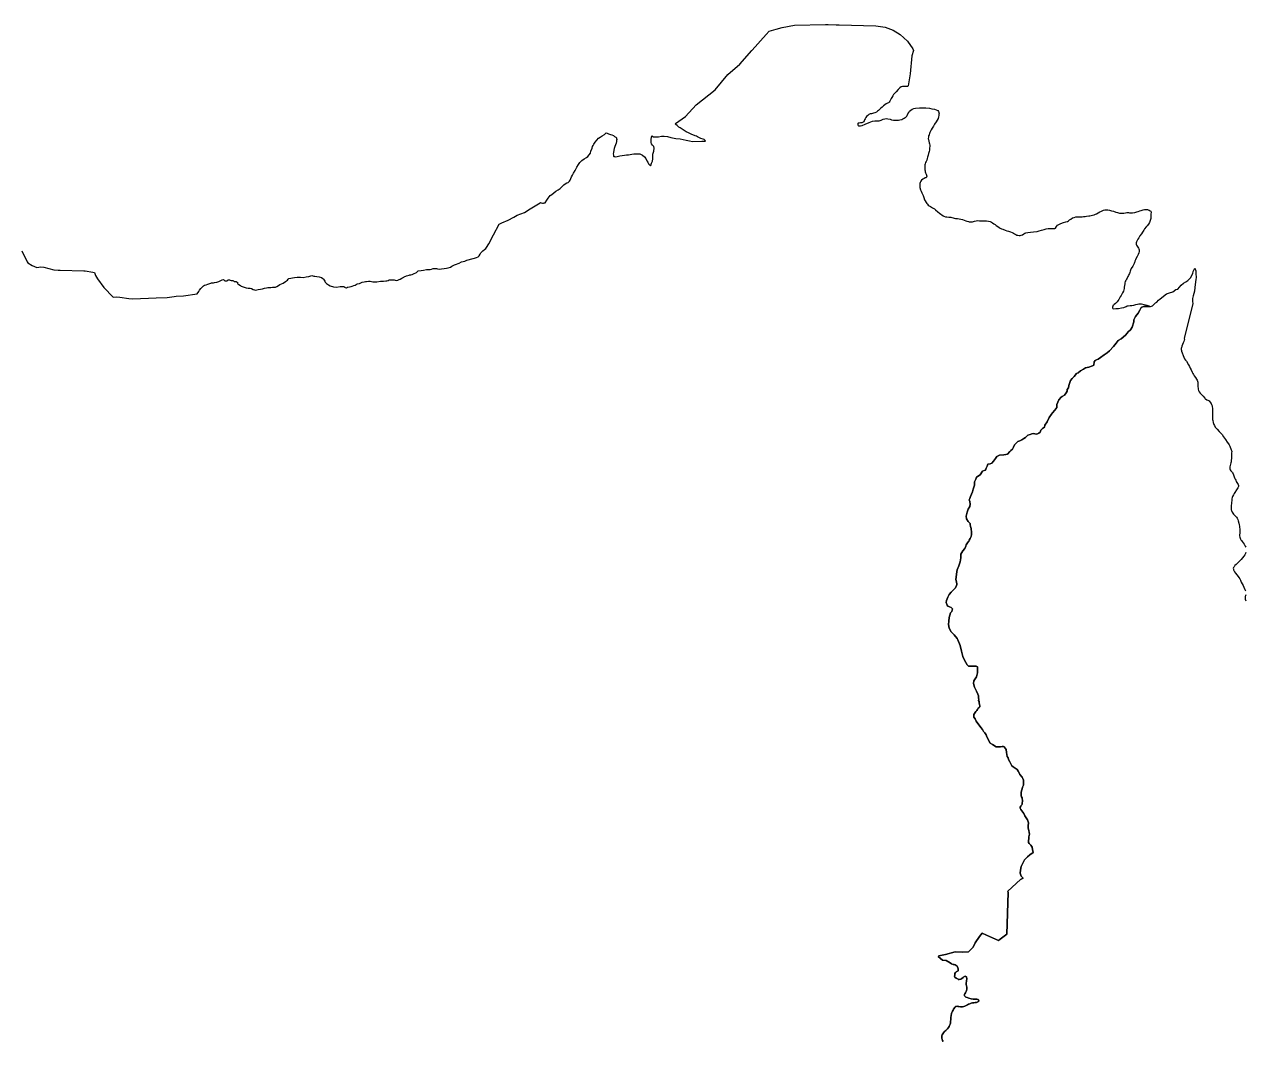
# Model space of a CAD drawing. Header units: metres. Extents: x 245125 to 394351, y 270578 to 4233311.
# Drawn here: x 277364 to 283179, y 4203547 to 4208391 of the extents above; entities that cross this region are included whole.
import ezdxf
from ezdxf.lldxf.tags import DXFTag

# ---------------------------------------------------------------- set-up
doc = ezdxf.new("R2010")
doc.units = ezdxf.units.M
doc.layers.add('ASTOTA', color=7, linetype='Continuous')
tags = doc.linetypes.add('HIDDEN', pattern=[0.375, 0.25, -0.125]).pattern_tags.tags
tags[6:7] = [DXFTag(74, 4), DXFTag(75, 0), DXFTag(340, '0'), DXFTag(46, 1.0), DXFTag(50, 0.0), DXFTag(44, 0.0), DXFTag(45, 0.0)]
tags[4:5] = [DXFTag(74, 4), DXFTag(75, 0), DXFTag(340, '0'), DXFTag(46, 1.0), DXFTag(50, 0.0), DXFTag(44, 0.0), DXFTag(45, 0.0)]

msp = doc.modelspace()

# ---------------------------------------------------------------- linework, layer by layer
at = {"layer": 'ASTOTA', "color": 253, "linetype": 'HIDDEN', "ltscale": 300}
for points in [[(277351.2, 4207313.3), (277377.3, 4207260.6), (277379.7, 4207255.6), (277400.1, 4207242.5), (277422.5, 4207233.6), (277442.2, 4207236.8), (277456.2, 4207235.1), (277479.2, 4207229.1), (277502.9, 4207221.7), (277524.2, 4207220.9), (277533.8, 4207220.6), (277646.5, 4207217.5), (277652.4, 4207217.5), (277689.7, 4207211.1), (277697.1, 4207209), (277701.7, 4207194.9), (277711.2, 4207179.6), (277741.7, 4207138), (277785.8, 4207091.7), (277801.8, 4207094.3), (277817.7, 4207092), (277860.8, 4207086.3), (277879.7, 4207085), (277990.5, 4207088.8), (278043.9, 4207090.7), (278076.7, 4207094.8), (278086.4, 4207096.9), (278121.4, 4207098.3), (278186.8, 4207108.3), (278193.4, 4207118.5), (278198.1, 4207126.2), (278203.4, 4207132.8), (278210.8, 4207140.3), (278216.4, 4207145.6), (278221.8, 4207149), (278228.5, 4207151.7), (278237.2, 4207153.9), (278246.8, 4207156.7), (278251.7, 4207158.6), (278255.3, 4207160.2), (278258.7, 4207160.4), (278264.3, 4207161.1), (278269.4, 4207161.7), (278280.2, 4207164.3), (278289.1, 4207167), (278298.6, 4207171.4), (278305.9, 4207175.2), (278311.1, 4207177.1), (278312.9, 4207175.8), (278314.3, 4207172.5), (278316.2, 4207171.5), (278318, 4207170.5), (278322.7, 4207169.7), (278328.6, 4207170.1), (278334.1, 4207174.2), (278337.5, 4207175.5), (278340.4, 4207174.7), (278342.9, 4207172.5), (278347.5, 4207171.9), (278352, 4207172.3), (278356.6, 4207171.6), (278359.9, 4207169.7), (278363, 4207167.5), (278366.1, 4207166.6), (278369.7, 4207166.4), (278372.6, 4207166.3), (278375.8, 4207164.2), (278377.6, 4207162.9), (278378.3, 4207159.4), (278380.6, 4207155.8), (278384.2, 4207152.5), (278392, 4207147), (278395.8, 4207143.9), (278419.9, 4207136.9), (278428.7, 4207135.4), (278438.2, 4207135.4), (278445.6, 4207134.2), (278453.7, 4207128.7), (278458.5, 4207127.5), (278464.7, 4207126.3), (278476.9, 4207128.9), (278487.1, 4207130.4), (278497.9, 4207132.2), (278507.6, 4207135.4), (278517, 4207137), (278522.5, 4207137.6), (278530.1, 4207138.3), (278537.6, 4207138), (278544.3, 4207139.3), (278552.8, 4207139.8), (278560, 4207140.1), (278565.9, 4207142.5), (278574, 4207147.5), (278579.7, 4207152.5), (278587.6, 4207155.6), (278596.6, 4207159.6), (278607.5, 4207167.3), (278615.8, 4207173.4), (278620.4, 4207177.4), (278623.4, 4207181.6), (278649.8, 4207185.2), (278662.1, 4207187.9), (278678.6, 4207187.5), (278691.6, 4207186.6), (278705.4, 4207189.6), (278717.3, 4207191.3), (278732.5, 4207194.6), (278742.1, 4207192.5), (278747.1, 4207191.9), (278755.4, 4207190.5), (278767.8, 4207188.3), (278778.7, 4207185.2), (278784.2, 4207181.6), (278787.4, 4207177.6), (278793.9, 4207167.7), (278796.5, 4207163.5), (278799.6, 4207160.5), (278802.7, 4207157.4), (278811.5, 4207150.3), (278820.4, 4207146.5), (278836.2, 4207141.6), (278850.5, 4207140.6), (278867.5, 4207142.3), (278885.3, 4207142.5), (278888.8, 4207140.1), (278890.9, 4207138.8), (278897.9, 4207137.2), (278902.1, 4207139.2), (278904.5, 4207140.1), (278912, 4207142.1), (278919.5, 4207143.2), (278923.8, 4207144.2), (278933.1, 4207147.4), (278938.3, 4207149.1), (278943, 4207152.2), (278948.3, 4207155), (278959, 4207157.6), (278965.4, 4207160.6), (278972.3, 4207163), (278982, 4207164.5), (278987.2, 4207166.5), (278992.6, 4207167.2), (279002.5, 4207168.2), (279010, 4207168.1), (279015.8, 4207166.4), (279022.7, 4207165.3), (279028.6, 4207165.6), (279036.1, 4207165.9), (279042.4, 4207165), (279059.5, 4207167.7), (279064.2, 4207168.3), (279073.5, 4207168.9), (279084.8, 4207169.7), (279089.7, 4207170.3), (279096.4, 4207172.3), (279101.3, 4207174.7), (279107.5, 4207175), (279117.5, 4207175.2), (279124.9, 4207175), (279128.9, 4207173.9), (279135.7, 4207172.2), (279142, 4207173), (279148.6, 4207175.9), (279153.8, 4207178.6), (279161.1, 4207182.2), (279164.6, 4207184.9), (279170.2, 4207187.5), (279171.7, 4207188.3), (279183.5, 4207193.5), (279188.9, 4207196), (279195.5, 4207197.3), (279199.2, 4207198), (279203.9, 4207198.1), (279210.4, 4207200.9), (279216, 4207203.8), (279230.3, 4207209.7), (279239.4, 4207217.2), (279252.9, 4207218.8), (279264.3, 4207220.7), (279279.1, 4207224.3), (279288.8, 4207223.9), (279295.2, 4207223.9), (279302.4, 4207225.5), (279310.4, 4207228.8), (279318.1, 4207229.1), (279322.5, 4207228.5), (279326.4, 4207228), (279330.4, 4207227.5), (279338.5, 4207225.3), (279373.5, 4207230), (279382, 4207232.3), (279392.5, 4207234.9), (279399.8, 4207239.6), (279411.3, 4207245.6), (279416.7, 4207248.3), (279433.5, 4207254.9), (279445, 4207259.7), (279460.2, 4207264.2), (279470.8, 4207267.9), (279500.1, 4207276.8), (279507.4, 4207277.8), (279517.3, 4207280.6), (279523.7, 4207284), (279529.8, 4207289.5), (279534.4, 4207296.6), (279537.6, 4207303.2), (279541.7, 4207307.5), (279547.2, 4207313.2), (279554.4, 4207319.5), (279560.6, 4207323.6), (279563.8, 4207328.2), (279575.5, 4207345.5), (279597.5, 4207388.7), (279625.1, 4207440.1), (279636.5, 4207446.5), (279667.5, 4207458.4), (279694.3, 4207473.2), (279710.1, 4207482.5), (279745.7, 4207495.7), (279772.2, 4207512.2), (279820.3, 4207541.4), (279821.5, 4207543.3), (279825, 4207541.5), (279830.4, 4207540.5), (279834.9, 4207540.3), (279839.4, 4207540.7), (279842.8, 4207541.8), (279850.9, 4207553.9), (279858.3, 4207564.4), (279862.8, 4207570.5), (279868, 4207575.6), (279875.3, 4207581.6), (279884.6, 4207589.1), (279894.3, 4207597.3), (279904.9, 4207603.8), (279914.5, 4207609.6), (279922, 4207616.6), (279928.4, 4207622.7), (279933.1, 4207626.7), (279939.4, 4207631.4), (279946.9, 4207636), (279952.6, 4207638.9), (279955.9, 4207641.4), (279959.3, 4207645.1), (279962.1, 4207650), (279969, 4207665), (279973, 4207673.5), (279978.9, 4207682.6), (279986.8, 4207695.9), (279994.6, 4207710.9), (280002.2, 4207724), (280008.9, 4207733.2), (280018.9, 4207743.7), (280030, 4207750.7), (280040.8, 4207756.9), (280047.3, 4207761.6), (280053.7, 4207769.3), (280058.9, 4207778.4), (280061.8, 4207787.4), (280066.8, 4207801.2), (280069.5, 4207808.9), (280071.8, 4207814.9), (280075.9, 4207821.4), (280081.5, 4207829.6), (280090.1, 4207840.2), (280097.6, 4207848.6), (280105, 4207854.1), (280115.4, 4207860.6), (280125.5, 4207866.3), (280130.1, 4207870.1), (280133.5, 4207874.4), (280138.5, 4207872.9), (280145.7, 4207869.5), (280154.7, 4207866.7), (280161.5, 4207864.6), (280168.6, 4207861.5), (280174.5, 4207857.8), (280180.2, 4207854.1), (280182.7, 4207851), (280183.8, 4207847.2), (280184.5, 4207843.4), (280183.9, 4207838.5), (280183.5, 4207832.7), (280182.1, 4207826), (280175.5, 4207809.9), (280172.7, 4207800.7), (280171.2, 4207792.9), (280168.5, 4207781), (280168.1, 4207774.5), (280168.3, 4207767.8), (280168.8, 4207764.1), (280170.2, 4207762.2), (280173.2, 4207761.5), (280177.6, 4207761.2), (280186.5, 4207761.8), (280199.9, 4207765.1), (280209.8, 4207767.5), (280221.8, 4207768.9), (280231, 4207769.8), (280240.2, 4207770.7), (280248.7, 4207771.4), (280256.5, 4207772.6), (280265.3, 4207774), (280273, 4207774.7), (280279.2, 4207775.2), (280285.2, 4207775.2), (280294.4, 4207774), (280300.7, 4207771.3), (280307.2, 4207767.7), (280317, 4207759.9), (280322.3, 4207752.5), (280328.4, 4207741.4), (280332.3, 4207735.1), (280336, 4207727.6), (280338.9, 4207723.4), (280344.7, 4207716.9), (280346.1, 4207718.7), (280350.3, 4207730.7), (280354.2, 4207740.3), (280356.9, 4207751.1), (280356.5, 4207761.9), (280356.8, 4207773.2), (280360.5, 4207787.4), (280363, 4207801.1), (280361.3, 4207809.8), (280355.4, 4207815.7), (280350.2, 4207822.8), (280349.1, 4207829.1), (280347.8, 4207844), (280350.8, 4207859.7), (280360.2, 4207855.8), (280384, 4207856.5), (280397.9, 4207858.3), (280410.2, 4207858.3), (280426.4, 4207856.8), (280441.3, 4207853), (280465.6, 4207847.3), (280486.1, 4207846.2), (280501.5, 4207843.7), (280515.8, 4207840.4), (280530.6, 4207836.1), (280545.8, 4207833.7), (280589, 4207834.9), (280603.8, 4207835.4), (280607.6, 4207835), (280605.1, 4207838.8), (280600.7, 4207842.3), (280595.4, 4207844.2), (280585, 4207848.2), (280575.8, 4207851.9), (280568.6, 4207856.2), (280564.8, 4207858.7), (280557.9, 4207861), (280538.4, 4207868.8), (280525.6, 4207874.3), (280515.4, 4207879.3), (280505.4, 4207885.6), (280495.9, 4207891.7), (280486.9, 4207898), (280479.4, 4207902.5), (280471.8, 4207909.4), (280465.9, 4207913.9), (280462.3, 4207918.1), (280463.7, 4207918.9), (280512.1, 4207953), (280563.2, 4208008), (280652.6, 4208080), (280713.9, 4208152.5), (280770.4, 4208201.5), (280828.3, 4208266.6), (280829.7, 4208268.2), (280896.6, 4208343.5), (280910.2, 4208358.5), (280943.8, 4208368.6), (280971.9, 4208377), (281031.3, 4208388), (281178.5, 4208391), (281189.6, 4208390.7), (281191.6, 4208390.6), (281229.2, 4208389.5), (281243.2, 4208389.1), (281418.8, 4208384), (281463, 4208378), (281500.7, 4208363.5), (281534.8, 4208342.5), (281551.6, 4208327), (281568.6, 4208311), (281595.1, 4208275.5), (281597.2, 4208266.5), (281589.8, 4208241), (281581.6, 4208156.5), (281572.4, 4208098.9), (281568.6, 4208095.1), (281559.6, 4208095.5), (281552.4, 4208096), (281545.5, 4208095.3), (281539.6, 4208093.9), (281533.2, 4208089.1), (281524.7, 4208081.6), (281515.4, 4208070.6), (281506.8, 4208061.3), (281502.3, 4208057.5), (281499.5, 4208051.6), (281494.7, 4208042.5), (281491.8, 4208037.9), (281488.9, 4208032.2), (281484.7, 4208025.9), (281481.7, 4208020.7), (281479.1, 4208018.3), (281474.6, 4208015.8), (281468.3, 4208012.4), (281460.9, 4208008), (281455.2, 4208002.8), (281448.1, 4207996.9), (281440.9, 4207990.9), (281435, 4207985.5), (281431, 4207980.7), (281426.9, 4207977.7), (281420.8, 4207973.5), (281413, 4207970.4), (281407.5, 4207968.2), (281397.7, 4207966), (281391.3, 4207964.5), (281385.5, 4207961.5), (281380.1, 4207957.2), (281374.5, 4207952.5), (281370.9, 4207947.2), (281367, 4207941.7), (281364.6, 4207936.9), (281362.9, 4207932.1), (281360.4, 4207927.7), (281355.2, 4207924.7), (281351.3, 4207922.9), (281345, 4207921.6), (281339.2, 4207921), (281334.9, 4207920.5), (281332.7, 4207918.5), (281332.3, 4207914.8), (281333, 4207912.1), (281334.6, 4207909.7), (281336, 4207908.6), (281339.6, 4207907.4), (281345, 4207907.6), (281353.2, 4207910.4), (281368.1, 4207916.5), (281386, 4207924), (281394.8, 4207927.9), (281403.1, 4207930.2), (281413.8, 4207931.3), (281425.4, 4207931.9), (281428.9, 4207932.1), (281434.6, 4207932.4), (281444.1, 4207935.4), (281452.9, 4207939.7), (281461.2, 4207942.1), (281468.8, 4207942.8), (281475.9, 4207942.1), (281487.2, 4207939.1), (281493.6, 4207936.9), (281502.1, 4207935.1), (281510.2, 4207934.4), (281517.4, 4207934.3), (281527, 4207935.1), (281533.4, 4207936.3), (281541.7, 4207938.3), (281546.5, 4207940.9), (281552.9, 4207944.6), (281557.5, 4207947.2), (281561.7, 4207949.9), (281565.5, 4207953.9), (281567.5, 4207957.6), (281571, 4207964.7), (281575.1, 4207972.1), (281579.3, 4207977.5), (281584.4, 4207982.5), (281591.1, 4207987.5), (281599.8, 4207990.6), (281607.9, 4207993), (281625.9, 4207994.1), (281641.3, 4207994.2), (281657.2, 4207993.8), (281673.9, 4207991.6), (281684.8, 4207989.4), (281697, 4207987.3), (281706, 4207984.7), (281713.2, 4207980.4), (281716.6, 4207976.6), (281718.4, 4207971.8), (281719.3, 4207967.2), (281719, 4207963.2), (281718.7, 4207957.1), (281717.5, 4207951.7), (281714.8, 4207942.8), (281710.6, 4207935.2), (281705.8, 4207927.3), (281698.3, 4207916.4), (281692.5, 4207906.2), (281687.4, 4207897.2), (281682.3, 4207888.3), (281679.2, 4207882.6), (281676.1, 4207875.7), (281673.8, 4207870.9), (281671.6, 4207865.5), (281669.8, 4207860.5), (281668.7, 4207856.4), (281667.8, 4207846.9), (281668.8, 4207843), (281670.4, 4207835.6), (281672.4, 4207826.8), (281674, 4207821.8), (281675, 4207815.5), (281674.9, 4207810), (281674.1, 4207803.9), (281674.4, 4207798.7), (281674.2, 4207796), (281673.3, 4207792.2), (281671.7, 4207785.3), (281669.4, 4207775.7), (281667.2, 4207767.8), (281664.1, 4207758.1), (281662.9, 4207752.2), (281660.8, 4207745.2), (281657.4, 4207738.8), (281655.5, 4207733.5), (281653.5, 4207727.6), (281652.1, 4207722.5), (281651.2, 4207716), (281651.6, 4207709.6), (281652.3, 4207699.1), (281653.2, 4207693.8), (281654, 4207688.6), (281655.4, 4207683.9), (281657.5, 4207677.2), (281660.3, 4207672.7), (281661.3, 4207668), (281660.3, 4207663.3), (281658.5, 4207661.1), (281653.8, 4207659.7), (281648.8, 4207657.7), (281641.9, 4207654.1), (281636.6, 4207650), (281632.8, 4207644.2), (281629.6, 4207637.8), (281628.3, 4207633), (281627.4, 4207629.4), (281627.3, 4207625.2), (281627.7, 4207620.7), (281628.2, 4207614.6), (281631, 4207603.6), (281634.5, 4207597.1), (281637.3, 4207589.8), (281643.7, 4207575.6), (281646.7, 4207566.1), (281650.8, 4207555.9), (281653.2, 4207550.7), (281657.8, 4207543.6), (281660.8, 4207538.6), (281663.8, 4207535.1), (281668.2, 4207530.6), (281672.2, 4207527.4), (281678.7, 4207523.3), (281688.1, 4207517.9), (281697, 4207512.8), (281702.9, 4207508.4), (281713.9, 4207498.1), (281721.6, 4207492.7), (281728.3, 4207487.8), (281733.3, 4207483.5), (281738.5, 4207479.9), (281742.4, 4207477.4), (281749.6, 4207475.2), (281756.2, 4207474.2), (281765.5, 4207473.1), (281770, 4207472.9), (281775.6, 4207472.4), (281780.6, 4207471.5), (281786.8, 4207469.7), (281791.4, 4207468.4), (281798.3, 4207467.6), (281808, 4207466.4), (281815.1, 4207465.5), (281822.6, 4207463.9), (281830.9, 4207462), (281839, 4207459.3), (281846.5, 4207456.4), (281852.5, 4207453.9), (281859.3, 4207451.9), (281862.3, 4207451.1), (281865.5, 4207450.9), (281870.8, 4207450.7), (281878.2, 4207451.6), (281887.9, 4207453.8), (281896.2, 4207455.4), (281904.8, 4207456.6), (281911.9, 4207456.2), (281926.4, 4207456.1), (281936.1, 4207455.9), (281945.7, 4207455.8), (281954.4, 4207454.5), (281962.1, 4207451.9), (281969.1, 4207448.9), (281973.5, 4207446.1), (281980.7, 4207441.4), (281986.6, 4207437.6), (281992.2, 4207433.9), (281999.1, 4207429.2), (282005.2, 4207424.6), (282011.2, 4207421.2), (282017.1, 4207418), (282023, 4207415.4), (282034.7, 4207410.6), (282042, 4207408.4), (282050, 4207405.8), (282058.9, 4207403.4), (282067.5, 4207400.6), (282074.1, 4207397.4), (282079.1, 4207393.6), (282085.4, 4207390.2), (282090.4, 4207388.2), (282095.1, 4207387), (282100.9, 4207386.5), (282106.2, 4207386.2), (282110.5, 4207386.9), (282116.9, 4207389.2), (282122.4, 4207393.4), (282127.2, 4207396.5), (282132.7, 4207398.6), (282142, 4207399.9), (282155, 4207401.1), (282169.9, 4207402.7), (282186.5, 4207405.7), (282195.5, 4207407.6), (282206.6, 4207410.8), (282219.6, 4207414.7), (282229.9, 4207418.1), (282239.7, 4207419.7), (282248.7, 4207419.9), (282259.6, 4207419.9), (282267.2, 4207419.7), (282271.5, 4207419.9), (282273.9, 4207421.5), (282279.2, 4207429), (282284, 4207434.3), (282289.1, 4207438.6), (282299.9, 4207443.5), (282311.4, 4207447), (282323, 4207450.9), (282330.9, 4207453.3), (282336.2, 4207455.4), (282341.3, 4207459.7), (282347.6, 4207463.9), (282355.5, 4207469.2), (282362.7, 4207472.3), (282370.4, 4207474.3), (282377, 4207474.6), (282387.1, 4207474.5), (282391.7, 4207474.4), (282395.9, 4207474.5), (282400.4, 4207475.1), (282406.8, 4207475.8), (282415.4, 4207477), (282422.2, 4207478.4), (282432.1, 4207479.2), (282437.6, 4207479.9), (282443.5, 4207480.5), (282450.7, 4207482.1), (282458.4, 4207484.9), (282463.9, 4207487.3), (282469.2, 4207489.5), (282476.6, 4207494.1), (282485.3, 4207498.2), (282493, 4207501.9), (282501.9, 4207506), (282509.7, 4207508.3), (282515.4, 4207508.7), (282522.5, 4207508.3), (282531.2, 4207506.1), (282540.8, 4207503.4), (282549.9, 4207501.1), (282561.6, 4207497.2), (282569.8, 4207494.6), (282579.5, 4207492.1), (282584.5, 4207491.6), (282592.1, 4207491.7), (282599.1, 4207492.5), (282607.6, 4207493.4), (282613.6, 4207495.2), (282617.7, 4207496), (282622.2, 4207494.9), (282626.6, 4207493.6), (282632.1, 4207493.2), (282641.1, 4207493.8), (282651.2, 4207495.5), (282661.8, 4207498), (282668.4, 4207500.1), (282675.6, 4207502.9), (282682.7, 4207505.5), (282691.7, 4207508.1), (282698.2, 4207509.7), (282702.4, 4207510.2), (282708.2, 4207510), (282711.8, 4207509.2), (282715.8, 4207507.8), (282720, 4207506.1), (282724.5, 4207504), (282727.5, 4207501.1), (282729, 4207495.4), (282728.7, 4207489.1), (282728.4, 4207480.9), (282728.4, 4207473.4), (282727.2, 4207466.5), (282725.1, 4207457.2), (282721.7, 4207447.8), (282717, 4207440.2), (282709.9, 4207431.9), (282705.8, 4207426.8), (282697.9, 4207417.3), (282693.9, 4207410.5), (282689, 4207402), (282683.8, 4207393.9), (282676.3, 4207383.6), (282670.6, 4207375.1), (282666.4, 4207368.1), (282663.2, 4207361.3), (282659.6, 4207355), (282658.2, 4207351.6), (282657.7, 4207347.3), (282658.2, 4207343.2), (282659.6, 4207339.4), (282662.9, 4207334.5), (282666.6, 4207329.6), (282669.2, 4207325.2), (282670.7, 4207322.3), (282671.7, 4207317.8), (282672, 4207314.2), (282672.1, 4207309.3), (282670.6, 4207303.4), (282667, 4207295.4), (282662.4, 4207286.4), (282656.9, 4207275.4), (282654.6, 4207269.7), (282652.4, 4207263.3), (282651.4, 4207260.9), (282649.7, 4207256.7), (282648, 4207252), (282645.2, 4207246.2), (282642, 4207240.6), (282634.8, 4207228), (282631.9, 4207221.3), (282629.3, 4207215.3), (282627.8, 4207209.2), (282626.3, 4207205.2), (282623.8, 4207199.9), (282621.3, 4207195.3), (282618.9, 4207190.8), (282614.9, 4207183), (282611.7, 4207177.3), (282608.9, 4207171.6), (282606.1, 4207166.2), (282604.5, 4207161), (282603.7, 4207155.5), (282602.5, 4207148.4), (282601.4, 4207140.1), (282600.7, 4207133.1), (282599.6, 4207126.6), (282598.2, 4207120.9), (282592.9, 4207113.3), (282590.5, 4207106.8), (282586, 4207100.2), (282582.7, 4207093.5), (282579, 4207086.7), (282574.9, 4207081), (282570.3, 4207074.8), (282567, 4207070.3), (282563.6, 4207064.9), (282559.2, 4207061.5), (282553.6, 4207057.4), (282549.8, 4207054.4), (282547.2, 4207051.8), (282546.4, 4207049.9), (282545.8, 4207044.7), (282545.8, 4207041.7), (282546.8, 4207039), (282550.5, 4207037.1), (282561.3, 4207037.8), (282573.4, 4207038.4), (282588.2, 4207041), (282599.8, 4207043.4), (282610.4, 4207047.6), (282614.8, 4207050.5), (282619.7, 4207051.5), (282629.5, 4207052.4), (282637.7, 4207052.9), (282646.9, 4207054.3), (282657.3, 4207057.3), (282663.9, 4207059.5), (282670.6, 4207060.9), (282677.4, 4207060.7), (282683.4, 4207060.3), (282695.5, 4207057.7), (282709.5, 4207054.8), (282719.2, 4207050.9), (282722.2, 4207048.9), (282723.2, 4207047.1), (282719.6, 4207047), (282698.4, 4207048.4), (282692.4, 4207047.7), (282682.7, 4207042.7), (282674.9, 4207029.9), (282667.5, 4207016.6), (282655.6, 4207000.6), (282647.5, 4206984.2), (282647.5, 4206974.5), (282639.6, 4206949.6), (282631.4, 4206936.4), (282620.2, 4206927.5), (282615.5, 4206920.5), (282607.5, 4206910.9), (282587.5, 4206893.5), (282572.5, 4206885.6), (282562.5, 4206873), (282549.6, 4206857.5), (282531.5, 4206836.5), (282520.3, 4206827.5), (282506, 4206817.5), (282487.5, 4206804.9), (282476.8, 4206796.8), (282469.4, 4206794.5), (282462.5, 4206790.6), (282457.5, 4206783.9), (282456.4, 4206768.6), (282449.5, 4206764.5), (282432.4, 4206758.3), (282416.8, 4206755.2), (282407.5, 4206749.6), (282392.5, 4206741.2), (282381.6, 4206732.5), (282374.1, 4206729.1), (282362.5, 4206713.9), (282354, 4206704.3), (282345.9, 4206695.9), (282340.1, 4206681.3), (282338.1, 4206672.2), (282336.1, 4206661.1), (282329.9, 4206652.5), (282329.9, 4206645), (282324.8, 4206636.4), (282317.1, 4206626.1), (282305.3, 4206619.2), (282300.3, 4206615.3), (282290.6, 4206603), (282285.3, 4206591.5), (282280.7, 4206581.2), (282280.7, 4206576.6), (282279.7, 4206567.5), (282275.6, 4206560.3), (282270.6, 4206554.4), (282260, 4206541.8), (282254.3, 4206534.9), (282243.9, 4206518.8), (282233.6, 4206499.3), (282223.7, 4206481.9), (282221.5, 4206472.8), (282212.5, 4206466.4), (282204.1, 4206458.5), (282200.8, 4206449.2), (282194.9, 4206444.9), (282184.8, 4206439.8), (282176, 4206441), (282167.9, 4206442.5), (282160.7, 4206440.9), (282153.3, 4206438.7), (282143, 4206434.8), (282131.1, 4206423.9), (282123.1, 4206419), (282114, 4206412.9), (282104.3, 4206408.8), (282095.2, 4206404.6), (282087.7, 4206398.9), (282078.9, 4206389), (282073.6, 4206377.5), (282069.8, 4206369), (282060.7, 4206361.8), (282056, 4206356.5), (282045.6, 4206344.4), (282037.3, 4206342.2), (282028.5, 4206341.5), (282007.5, 4206340.6), (281995.3, 4206333.5), (281987.8, 4206324.6), (281978.5, 4206310.8), (281971.1, 4206301.8), (281963.6, 4206298.8), (281951.6, 4206296.6), (281947.9, 4206287.9), (281944.3, 4206278), (281940.2, 4206268.5), (281934.9, 4206267.5), (281926.5, 4206263.5), (281914.7, 4206246.2), (281898.4, 4206235.1), (281894, 4206225), (281888.8, 4206212.2), (281888.8, 4206196.2), (281884.6, 4206187.1), (281882.2, 4206178), (281878.5, 4206165.4), (281869.2, 4206143.4), (281865.9, 4206133), (281863.3, 4206126.4), (281865.3, 4206119), (281866.9, 4206105.9), (281865.3, 4206095.7), (281857.8, 4206082.4), (281852.7, 4206068.3), (281848.3, 4206048.8), (281849.9, 4206036.3), (281857.8, 4206023.2), (281866.9, 4206014.3), (281867.6, 4206009.9), (281869.9, 4206000.6), (281870.5, 4205995.4), (281872.4, 4205989.9), (281873.1, 4205983.8), (281874.3, 4205977.3), (281873.5, 4205974.9), (281873.3, 4205962.8), (281871.9, 4205951.9), (281867.1, 4205942.4), (281862.5, 4205934.3), (281861.5, 4205929), (281858.2, 4205927.4), (281854.9, 4205922.6), (281849.1, 4205913), (281847.5, 4205906.4), (281842.1, 4205894.9), (281832.1, 4205884.8), (281823.3, 4205868.3), (281822.9, 4205851.3), (281819.8, 4205831.7), (281813.6, 4205812.1), (281805.1, 4205793.3), (281804.3, 4205786.4), (281800.6, 4205758.7), (281799.9, 4205747.7), (281802.5, 4205736.2), (281803.9, 4205726.1), (281801.8, 4205717.2), (281796, 4205706.8), (281783.2, 4205694.4), (281776.4, 4205687.9), (281767.2, 4205675.9), (281761.2, 4205663.9), (281754.4, 4205648.3), (281752.7, 4205638.4), (281757.3, 4205625.4), (281762, 4205620.2), (281777.1, 4205615), (281783.9, 4205608.4), (281781, 4205595.9), (281774.4, 4205589.3), (281767.4, 4205566.8), (281765.6, 4205549.5), (281764.9, 4205533.3), (281768.2, 4205516.4), (281777, 4205499.1), (281791.4, 4205484.4), (281805.4, 4205466.3), (281809.5, 4205460.6), (281819.9, 4205433.6), (281826.4, 4205406.2), (281833.3, 4205381.2), (281840.3, 4205363.3), (281853.6, 4205341.7), (281859.1, 4205335.2), (281877.9, 4205335.2), (281879.9, 4205335.2), (281895.4, 4205335.8), (281901.9, 4205332.3), (281903.2, 4205319.6), (281902.9, 4205303.8), (281898.3, 4205284.4), (281884.3, 4205265.3), (281883.9, 4205253.1), (281888.1, 4205234.5), (281898.1, 4205216.1), (281903.6, 4205202.3), (281906.5, 4205193), (281906.8, 4205183), (281908.6, 4205178.4), (281907.5, 4205172), (281910, 4205166.9), (281910.1, 4205159.7), (281911.3, 4205152.4), (281913.9, 4205145.8), (281914.3, 4205140.6), (281910.8, 4205138.5), (281905.8, 4205134.9), (281902, 4205129.2), (281898.6, 4205123.6), (281895, 4205119.4), (281885.8, 4205104.3), (281884.3, 4205098), (281885.5, 4205091.6), (281890.7, 4205083.7), (281895.5, 4205073.2), (281917.8, 4205043.5), (281926.6, 4205033.9), (281931.7, 4205024.2), (281937.4, 4205017.6), (281943.3, 4205007.7), (281947.6, 4204999.2), (281962.7, 4204968.9), (281973.4, 4204962.4), (281992, 4204950.5), (282008.8, 4204950.6), (282012.8, 4204951.2), (282019.5, 4204952.1), (282026.1, 4204952.2), (282030.1, 4204950.5), (282038.3, 4204937.5), (282040.8, 4204923.8), (282042.8, 4204914.7), (282044.2, 4204905.6), (282047.9, 4204899), (282050.8, 4204891.2), (282056.2, 4204879.1), (282066.3, 4204860.8), (282072.7, 4204855), (282081.5, 4204850.1), (282090.8, 4204843.3), (282096.7, 4204834.5), (282103.1, 4204824.7), (282104.3, 4204818.9), (282115.9, 4204805.7), (282118.8, 4204799.4), (282121.4, 4204792.4), (282122, 4204785.5), (282121.2, 4204778.7), (282121, 4204768.2), (282117.6, 4204758.8), (282114.5, 4204750.8), (282112.6, 4204741.9), (282110.8, 4204733.7), (282110.4, 4204724.4), (282111, 4204717.7), (282112.7, 4204713.5), (282114.9, 4204708.2), (282116.7, 4204692.4), (282115.7, 4204682.8), (282115.3, 4204678.2), (282113.9, 4204675), (282110.8, 4204671.6), (282108.3, 4204667.8), (282106.1, 4204662.9), (282106.1, 4204658.6), (282108.6, 4204652.4), (282114.4, 4204645.5), (282122.4, 4204634), (282128.4, 4204622.1), (282133.5, 4204613.3), (282141.1, 4204603), (282145.1, 4204589.6), (282144.2, 4204574.1), (282144.2, 4204564), (282147.2, 4204553.1), (282149.3, 4204543.3), (282149.9, 4204534.8), (282149.1, 4204529.2), (282147.3, 4204521.6), (282146.4, 4204512.7), (282145.5, 4204504.8), (282144.7, 4204501.5), (282145.5, 4204495.5), (282149.3, 4204491.1), (282156, 4204482.6), (282162.4, 4204473.3), (282164.8, 4204461.4), (282167, 4204448.2), (282152.4, 4204437), (282139.9, 4204427.4), (282125.6, 4204412.6), (282118, 4204396.3), (282110.5, 4204381.7), (282107, 4204363.7), (282106.4, 4204348.6), (282111.1, 4204335.5), (282119.8, 4204325.9), (282106.6, 4204318.5), (282047.6, 4204263.3), (282047.8, 4204257.5), (282042.5, 4204058.7), (282029.8, 4204049.1), (282009.9, 4204034.5), (282002.3, 4204029), (281945.7, 4204054.7), (281924.8, 4204064.2), (281911.7, 4204048.1), (281891.5, 4204017.4), (281882, 4203997.4), (281871, 4203985.8), (281860, 4203974.2), (281830.9, 4203972.4), (281795.6, 4203974.4), (281750.3, 4203962.6), (281719, 4203955.3), (281715.6, 4203952.6), (281726, 4203943.2), (281736.1, 4203934.4), (281753.1, 4203932.8), (281772.6, 4203922.1), (281778.5, 4203917.7), (281786.2, 4203913.6), (281791.9, 4203914.9), (281796.8, 4203912.5), (281800.9, 4203909.7), (281806.4, 4203905.8), (281809.2, 4203899), (281809.9, 4203893.5), (281811.1, 4203887.9), (281809.9, 4203884.4), (281806.9, 4203882), (281804.7, 4203880.3), (281801.5, 4203879.2), (281797.1, 4203875.9), (281795.3, 4203870.9), (281793.8, 4203863.4), (281793.6, 4203858.5), (281794.5, 4203854.1), (281801.1, 4203849.5), (281811, 4203844.3), (281811.1, 4203842.6), (281815.4, 4203842.8), (281823.5, 4203844.5), (281827.5, 4203847.1), (281833.9, 4203852.7), (281837.6, 4203856.2), (281840.6, 4203858), (281843.5, 4203858.3), (281846.9, 4203857.8), (281849.4, 4203855.1), (281850.7, 4203851.7), (281851.1, 4203847.6), (281851.1, 4203843.6), (281850.9, 4203839.6), (281850.2, 4203835.5), (281849.5, 4203832.6), (281848.4, 4203828.7), (281848.1, 4203826.1), (281848.3, 4203821.9), (281848.8, 4203819.2), (281850.2, 4203812.6), (281851.2, 4203806.1), (281851.8, 4203800.8), (281851.3, 4203796.3), (281850.5, 4203791.2), (281848.7, 4203785.5), (281845.6, 4203780.2), (281842.7, 4203775.4), (281840.4, 4203771.1), (281839.8, 4203769.2), (281840.3, 4203766.5), (281841.1, 4203764.4), (281843.7, 4203761.7), (281847.6, 4203759.5), (281853.4, 4203756.6), (281861.4, 4203753.8), (281872.3, 4203751.2), (281881.2, 4203749.8), (281884.3, 4203749.3), (281887.8, 4203749.1), (281892.4, 4203749), (281896, 4203749), (281899.3, 4203748.9), (281902.8, 4203748.3), (281905.7, 4203747.2), (281907.6, 4203745.4), (281908.5, 4203743.5), (281908.7, 4203741.9), (281908.3, 4203739.6), (281907.3, 4203738.2), (281904.2, 4203736.2), (281900.9, 4203734.7), (281897, 4203733.5), (281891.4, 4203732.9), (281884.4, 4203732.5), (281878.1, 4203731.5), (281871.7, 4203729.6), (281866, 4203727.6), (281859.5, 4203724.8), (281855.1, 4203722.5), (281848.8, 4203719.1), (281842, 4203715.9), (281837.2, 4203713.7), (281831.7, 4203712.2), (281828.2, 4203712.4), (281821.1, 4203712.9), (281814.3, 4203713.8), (281808.2, 4203715), (281805.1, 4203715.6), (281801.3, 4203715.1), (281798.1, 4203713.7), (281795.8, 4203712.2), (281793.9, 4203709.6), (281788.6, 4203700.9), (281786.3, 4203696.6), (281784.2, 4203692.9), (281782.5, 4203689.3), (281781.7, 4203687.7), (281780.4, 4203685.3), (281779.3, 4203682.1), (281778.1, 4203678.5), (281777.3, 4203675), (281776.5, 4203671.3), (281775.9, 4203661.3), (281775.2, 4203650.5), (281774.3, 4203645.3), (281773.6, 4203639.6), (281773.2, 4203635.5), (281772.3, 4203631), (281769.9, 4203624.4), (281767.4, 4203618.8), (281764.1, 4203613.7), (281759.4, 4203608), (281754.1, 4203602.5), (281751.4, 4203600.1), (281747.5, 4203596.8), (281743.7, 4203593), (281740.5, 4203588.7), (281737.4, 4203584.1), (281734.9, 4203579.7), (281733.3, 4203575.3), (281732.3, 4203570.7), (281732.1, 4203567.4), (281732.1, 4203564.5), (281732.9, 4203561.2), (281733.8, 4203558.1), (281736.1, 4203552.7), (281739, 4203547.1)], [(281739, 4203547.1), (281736.1, 4203552.7), (281733.8, 4203558.1), (281732.9, 4203561.2), (281732.1, 4203564.5), (281732.1, 4203567.4), (281732.3, 4203570.7), (281733.3, 4203575.3), (281734.9, 4203579.7), (281737.4, 4203584.1), (281740.5, 4203588.7), (281743.7, 4203593), (281747.5, 4203596.8), (281751.4, 4203600.1), (281754.1, 4203602.5), (281759.4, 4203608), (281764.1, 4203613.7), (281767.4, 4203618.8), (281769.9, 4203624.4), (281772.3, 4203631), (281773.2, 4203635.5), (281773.6, 4203639.6), (281774.3, 4203645.3), (281775.2, 4203650.5), (281775.9, 4203661.3), (281776.5, 4203671.3), (281777.3, 4203675), (281778.1, 4203678.5), (281779.3, 4203682.1), (281780.4, 4203685.3), (281781.7, 4203687.7), (281782.5, 4203689.3), (281784.2, 4203692.9), (281786.3, 4203696.6), (281788.6, 4203700.9), (281793.9, 4203709.6), (281795.8, 4203712.2), (281798.1, 4203713.7), (281801.3, 4203715.1), (281805.1, 4203715.6), (281808.2, 4203715), (281814.3, 4203713.8), (281821.1, 4203712.9), (281828.2, 4203712.4), (281831.7, 4203712.2), (281837.2, 4203713.7), (281842, 4203715.9), (281848.8, 4203719.1), (281855.1, 4203722.5), (281859.5, 4203724.8), (281866, 4203727.6), (281871.7, 4203729.6), (281878.1, 4203731.5), (281884.4, 4203732.5), (281891.4, 4203732.9), (281897, 4203733.5), (281900.9, 4203734.7), (281904.2, 4203736.2), (281907.3, 4203738.2), (281908.3, 4203739.6), (281908.7, 4203741.9), (281908.5, 4203743.5), (281907.6, 4203745.4), (281905.7, 4203747.2), (281902.8, 4203748.3), (281899.3, 4203748.9), (281896, 4203749), (281892.4, 4203749), (281887.8, 4203749.1), (281884.3, 4203749.3), (281881.2, 4203749.8), (281872.3, 4203751.2), (281861.4, 4203753.8), (281853.4, 4203756.6), (281847.6, 4203759.5), (281843.7, 4203761.7), (281841.1, 4203764.4), (281840.3, 4203766.5), (281839.8, 4203769.2), (281840.4, 4203771.1), (281842.7, 4203775.4), (281845.6, 4203780.2), (281848.7, 4203785.5), (281850.5, 4203791.2), (281851.3, 4203796.3), (281851.8, 4203800.8), (281851.2, 4203806.1), (281850.2, 4203812.6), (281848.8, 4203819.2), (281848.3, 4203821.9), (281848.1, 4203826.1), (281848.4, 4203828.7), (281849.5, 4203832.6), (281850.2, 4203835.5), (281850.9, 4203839.6), (281851.1, 4203843.6), (281851.1, 4203847.6), (281850.7, 4203851.7), (281849.4, 4203855.1), (281846.9, 4203857.8), (281843.5, 4203858.3), (281840.6, 4203858), (281837.6, 4203856.2), (281833.9, 4203852.7), (281827.5, 4203847.1), (281823.5, 4203844.5), (281815.4, 4203842.8), (281811.1, 4203842.6), (281811, 4203844.3), (281801.1, 4203849.5), (281794.5, 4203854.1), (281793.6, 4203858.5), (281793.8, 4203863.4), (281795.3, 4203870.9), (281797.1, 4203875.9), (281801.5, 4203879.2), (281804.7, 4203880.3), (281806.9, 4203882), (281809.9, 4203884.4), (281811.1, 4203887.9), (281809.9, 4203893.5), (281809.2, 4203899), (281806.4, 4203905.8), (281800.9, 4203909.7), (281796.8, 4203912.5), (281791.9, 4203914.9), (281786.2, 4203913.6), (281778.5, 4203917.7), (281772.6, 4203922.1), (281753.1, 4203932.8), (281736.1, 4203934.4), (281726, 4203943.2), (281715.6, 4203952.6), (281719, 4203955.3), (281750.3, 4203962.6), (281795.6, 4203974.4), (281830.9, 4203972.4), (281860, 4203974.2), (281871, 4203985.8), (281882, 4203997.4), (281891.5, 4204017.4), (281911.7, 4204048.1), (281924.8, 4204064.2), (281945.7, 4204054.7), (282002.3, 4204029), (282009.9, 4204034.5), (282029.8, 4204049.1), (282042.5, 4204058.7), (282047.8, 4204257.5), (282047.6, 4204263.3), (282106.6, 4204318.5), (282119.8, 4204325.9), (282111.1, 4204335.5), (282106.4, 4204348.6), (282107, 4204363.7), (282110.5, 4204381.7), (282118, 4204396.3), (282125.6, 4204412.6), (282139.9, 4204427.4), (282152.4, 4204437), (282167, 4204448.2), (282164.8, 4204461.4), (282162.4, 4204473.3), (282156, 4204482.6), (282149.3, 4204491.1), (282145.5, 4204495.5), (282144.7, 4204501.5), (282145.5, 4204504.8), (282146.4, 4204512.7), (282147.3, 4204521.6), (282149.1, 4204529.2), (282149.9, 4204534.8), (282149.3, 4204543.3), (282147.2, 4204553.1), (282144.2, 4204564), (282144.2, 4204574.1), (282145.1, 4204589.6), (282141.1, 4204603), (282133.5, 4204613.3), (282128.4, 4204622.1), (282122.4, 4204634), (282114.4, 4204645.5), (282108.6, 4204652.4), (282106.1, 4204658.6), (282106.1, 4204662.9), (282108.3, 4204667.8), (282110.8, 4204671.6), (282113.9, 4204675), (282115.3, 4204678.2), (282115.7, 4204682.8), (282116.7, 4204692.4), (282114.9, 4204708.2), (282112.7, 4204713.5), (282111, 4204717.7), (282110.4, 4204724.4), (282110.8, 4204733.7), (282112.6, 4204741.9), (282114.5, 4204750.8), (282117.6, 4204758.8), (282121, 4204768.2), (282121.2, 4204778.7), (282122, 4204785.5), (282121.4, 4204792.4), (282118.8, 4204799.4), (282115.9, 4204805.7), (282104.3, 4204818.9), (282103.1, 4204824.7), (282096.7, 4204834.5), (282090.8, 4204843.3), (282081.5, 4204850.1), (282072.7, 4204855), (282066.3, 4204860.8), (282056.2, 4204879.1), (282050.8, 4204891.2), (282047.9, 4204899), (282044.2, 4204905.6), (282042.8, 4204914.7), (282040.8, 4204923.8), (282038.3, 4204937.5), (282030.1, 4204950.5), (282026.1, 4204952.2), (282019.5, 4204952.1), (282012.8, 4204951.2), (282008.8, 4204950.6), (281992, 4204950.5), (281973.4, 4204962.4), (281962.7, 4204968.9), (281947.6, 4204999.2), (281943.3, 4205007.7), (281937.4, 4205017.6), (281931.7, 4205024.2), (281926.6, 4205033.9), (281917.8, 4205043.5), (281895.5, 4205073.2), (281890.7, 4205083.7), (281885.5, 4205091.6), (281884.3, 4205098), (281885.8, 4205104.3), (281895, 4205119.4), (281898.6, 4205123.6), (281902, 4205129.2), (281905.8, 4205134.9), (281910.8, 4205138.5), (281914.3, 4205140.6), (281913.9, 4205145.8), (281911.3, 4205152.4), (281910.1, 4205159.7), (281910, 4205166.9), (281907.5, 4205172), (281908.6, 4205178.4), (281906.8, 4205183), (281906.5, 4205193), (281903.6, 4205202.3), (281898.1, 4205216.1), (281888.1, 4205234.5), (281883.9, 4205253.1), (281884.3, 4205265.3), (281898.3, 4205284.4), (281902.9, 4205303.8), (281903.2, 4205319.6), (281901.9, 4205332.3), (281895.4, 4205335.8), (281879.9, 4205335.2), (281877.9, 4205335.2), (281859.1, 4205335.2), (281853.6, 4205341.7), (281840.3, 4205363.3), (281833.3, 4205381.2), (281826.4, 4205406.2), (281819.9, 4205433.6), (281809.5, 4205460.6), (281805.4, 4205466.3), (281791.4, 4205484.4), (281777, 4205499.1), (281768.2, 4205516.4), (281764.9, 4205533.3), (281765.6, 4205549.5), (281767.4, 4205566.8), (281774.4, 4205589.3), (281781, 4205595.9), (281783.9, 4205608.4), (281777.1, 4205615), (281762, 4205620.2), (281757.3, 4205625.4), (281752.7, 4205638.4), (281754.4, 4205648.3), (281761.2, 4205663.9), (281767.2, 4205675.9), (281776.4, 4205687.9), (281783.2, 4205694.4), (281796, 4205706.8), (281801.8, 4205717.2), (281803.9, 4205726.1), (281802.5, 4205736.2), (281799.9, 4205747.7), (281800.6, 4205758.7), (281804.3, 4205786.4), (281805.1, 4205793.3), (281813.6, 4205812.1), (281819.8, 4205831.7), (281822.9, 4205851.3), (281823.3, 4205868.3), (281832.1, 4205884.8), (281842.1, 4205894.9), (281847.5, 4205906.4), (281849.1, 4205913), (281854.9, 4205922.6), (281858.2, 4205927.4), (281861.5, 4205929), (281862.5, 4205934.3), (281867.1, 4205942.4), (281871.9, 4205951.9), (281873.3, 4205962.8), (281873.5, 4205974.9), (281874.3, 4205977.3), (281873.1, 4205983.8), (281872.4, 4205989.9), (281870.5, 4205995.4), (281869.9, 4206000.6), (281867.6, 4206009.9), (281866.9, 4206014.3), (281857.8, 4206023.2), (281849.9, 4206036.3), (281848.3, 4206048.8), (281852.7, 4206068.3), (281857.8, 4206082.4), (281865.3, 4206095.7), (281866.9, 4206105.9), (281865.3, 4206119), (281863.3, 4206126.4), (281865.9, 4206133), (281869.2, 4206143.4), (281878.5, 4206165.4), (281882.2, 4206178), (281884.6, 4206187.1), (281888.8, 4206196.2), (281888.8, 4206212.2), (281894, 4206225), (281898.4, 4206235.1), (281914.7, 4206246.2), (281926.5, 4206263.5), (281934.9, 4206267.5), (281940.2, 4206268.5), (281944.3, 4206278), (281947.9, 4206287.9), (281951.6, 4206296.6), (281963.6, 4206298.8), (281971.1, 4206301.8), (281978.5, 4206310.8), (281987.8, 4206324.6), (281995.3, 4206333.5), (282007.5, 4206340.6), (282028.5, 4206341.5), (282037.3, 4206342.2), (282045.6, 4206344.4), (282056, 4206356.5), (282060.7, 4206361.8), (282069.8, 4206369), (282073.6, 4206377.5), (282078.9, 4206389), (282087.7, 4206398.9), (282095.2, 4206404.6), (282104.3, 4206408.8), (282114, 4206412.9), (282123.1, 4206419), (282131.1, 4206423.9), (282143, 4206434.8), (282153.3, 4206438.7), (282160.7, 4206440.9), (282167.9, 4206442.5), (282176, 4206441), (282184.8, 4206439.8), (282194.9, 4206444.9), (282200.8, 4206449.2), (282204.1, 4206458.5), (282212.5, 4206466.4), (282221.5, 4206472.8), (282223.7, 4206481.9), (282233.6, 4206499.3), (282243.9, 4206518.8), (282254.3, 4206534.9), (282260, 4206541.8), (282270.6, 4206554.4), (282275.6, 4206560.3), (282279.7, 4206567.5), (282280.7, 4206576.6), (282280.7, 4206581.2), (282285.3, 4206591.5), (282290.6, 4206603), (282300.3, 4206615.3), (282305.3, 4206619.2), (282317.1, 4206626.1), (282324.8, 4206636.4), (282329.9, 4206645), (282329.9, 4206652.5), (282336.1, 4206661.1), (282338.1, 4206672.2), (282340.1, 4206681.3), (282345.9, 4206695.9), (282354, 4206704.3), (282362.5, 4206713.9), (282374.1, 4206729.1), (282381.6, 4206732.5), (282392.5, 4206741.2), (282407.5, 4206749.6), (282416.8, 4206755.2), (282432.4, 4206758.3), (282449.5, 4206764.5), (282456.4, 4206768.6), (282457.5, 4206783.9), (282462.5, 4206790.6), (282469.4, 4206794.5), (282476.8, 4206796.8), (282487.5, 4206804.9), (282506, 4206817.5), (282520.3, 4206827.5), (282531.5, 4206836.5), (282549.6, 4206857.5), (282562.5, 4206873), (282572.5, 4206885.6), (282587.5, 4206893.5), (282607.5, 4206910.9), (282615.5, 4206920.5), (282620.2, 4206927.5), (282631.4, 4206936.4), (282639.6, 4206949.6), (282647.5, 4206974.5), (282647.5, 4206984.2), (282655.6, 4207000.6), (282667.5, 4207016.6), (282674.9, 4207029.9), (282682.7, 4207042.7), (282692.4, 4207047.7), (282698.4, 4207048.4), (282719.6, 4207047), (282723.2, 4207047.1), (282726.8, 4207047.2), (282736.4, 4207051.4), (282744.9, 4207059.9), (282751, 4207065.1), (282756.5, 4207068.8), (282763.9, 4207077.5), (282772.5, 4207083.6), (282802.6, 4207107.6), (282817.1, 4207112.9), (282832.5, 4207118.1), (282846.9, 4207128.1), (282855.8, 4207130.8), (282872.5, 4207149.7), (282883.2, 4207158.4), (282894.6, 4207164.6), (282904, 4207172.1), (282917.5, 4207183.8), (282927.5, 4207204.6), (282930.2, 4207214.8), (282937.5, 4207231.1), (282941.6, 4207217.6), (282942.4, 4207204.2), (282944.1, 4207185.7), (282942.5, 4207175.8), (282938.7, 4207152.7), (282937.5, 4207137.5), (282935.4, 4207120.3), (282929.3, 4207099.3), (282926.3, 4207086.3), (282927.2, 4207072.9), (282927.6, 4207060.8), (282887, 4206896.6), (282887.8, 4206891.3), (282887.2, 4206887.3), (282885.1, 4206880.9), (282882.5, 4206874.8), (282879.1, 4206866.3), (282876.2, 4206859.6), (282874.9, 4206856.3), (282873.7, 4206852), (282873.2, 4206847.7), (282873.2, 4206842.9), (282873.6, 4206838.7), (282874.3, 4206834.3), (282876.7, 4206826.4), (282881.2, 4206814.9), (282884.7, 4206806), (282888.6, 4206798.8), (282893.4, 4206791.8), (282897.3, 4206786.9), (282907.9, 4206769.6), (282911.6, 4206762.1), (282916.1, 4206753.9), (282919.6, 4206745.8), (282925.2, 4206735), (282927.9, 4206728.3), (282931.3, 4206723.3), (282935.1, 4206717.1), (282940.8, 4206709.6), (282945, 4206702.5), (282948.2, 4206697.2), (282950.4, 4206692.6), (282952.3, 4206686.9), (282952.3, 4206683.3), (282951.9, 4206674.6), (282951.8, 4206666.7), (282952.8, 4206657.8), (282954, 4206653.4), (282955.5, 4206647.8), (282956.3, 4206645.1), (282958.7, 4206641.4), (282963.2, 4206635.3), (282967.2, 4206630.7), (282976.6, 4206621.1), (282984.5, 4206611), (282986.7, 4206608.6), (282988.6, 4206607.5), (282994.4, 4206604.1), (282998.8, 4206601.6), (283005.1, 4206598), (283009.7, 4206593.8), (283014.8, 4206586), (283016.9, 4206581.7), (283018.6, 4206577.9), (283019.7, 4206574.2), (283020.3, 4206570.2), (283021, 4206563.4), (283021.7, 4206551.7), (283021.4, 4206542.1), (283021.4, 4206534.8), (283021.4, 4206524.1), (283021.8, 4206517.7), (283022.3, 4206509.8), (283022.7, 4206504.7), (283025.1, 4206496), (283028.3, 4206486.3), (283030.9, 4206480.7), (283035, 4206473.9), (283039.1, 4206467.7), (283043.4, 4206463.1), (283053.2, 4206452.5), (283057.7, 4206448.4), (283063, 4206442.5), (283067.1, 4206437.5), (283074, 4206426.8), (283078.1, 4206421.3), (283083.4, 4206414), (283092.1, 4206402.1), (283098.3, 4206393.8), (283101.6, 4206388.9), (283104.5, 4206383.1), (283106.4, 4206378.1), (283109.7, 4206370.7), (283111.3, 4206365.9), (283112.7, 4206361.5), (283113, 4206357.5), (283112.6, 4206350.6), (283112.6, 4206343.4), (283112.3, 4206325.8), (283111, 4206314.2), (283110.3, 4206308.7), (283109.1, 4206303.6), (283107.2, 4206297.1), (283105.7, 4206290.6), (283104.9, 4206284.1), (283104.6, 4206278), (283104.8, 4206274.3), (283106.1, 4206270.7), (283109.6, 4206265.2), (283114.9, 4206258.5), (283117.7, 4206255.1), (283119.6, 4206251.6), (283121.7, 4206245.5), (283126.9, 4206231.1), (283129.2, 4206226.2), (283132.2, 4206220.1), (283135, 4206215.2), (283138, 4206209.8), (283140.9, 4206204.7), (283143.2, 4206200.1), (283144.9, 4206196.1), (283145.4, 4206193.5), (283145.1, 4206190.1), (283142.4, 4206184.6), (283138.9, 4206179.8), (283125.4, 4206157.1), (283121.9, 4206151.2), (283117.7, 4206143.5), (283115.9, 4206138.1), (283114.1, 4206131.1), (283113.2, 4206122.7), (283112.2, 4206115.5), (283111.4, 4206107.3), (283110.8, 4206101.6), (283109.9, 4206094.9), (283109.8, 4206090.4), (283110.2, 4206086.2), (283110.4, 4206082.9), (283111.2, 4206079.3), (283112.5, 4206075.6), (283116, 4206067.8), (283118.6, 4206063.3), (283122, 4206058.7), (283131.1, 4206048.7), (283135.4, 4206044.2), (283138.8, 4206039.6), (283141.7, 4206033.4), (283143.8, 4206026.5), (283147.1, 4206016.5), (283149.4, 4206007.3), (283150.2, 4206002), (283150.8, 4205995.9), (283151.5, 4205988.4), (283151.1, 4205981.3), (283151.2, 4205974.6), (283151.2, 4205967.9), (283150.9, 4205960.9), (283150.9, 4205954.9), (283151.5, 4205948.9), (283152.8, 4205944.4), (283154.5, 4205940.4), (283156.7, 4205936.5), (283159.3, 4205932.8), (283162.5, 4205928.4), (283167.4, 4205922.5), (283172.6, 4205915.5), (283175.7, 4205909.9), (283177.7, 4205905.8), (283180.2, 4205901.2)], [(283181.1, 4205877.1), (283178.6, 4205872.3), (283175, 4205865.8), (283170.2, 4205859), (283164.6, 4205851.7), (283157.8, 4205843.2), (283153.1, 4205838.3), (283147, 4205832.3), (283142.4, 4205827.5), (283134, 4205819.2), (283128, 4205813.7), (283124.6, 4205808.6), (283121.3, 4205804.7), (283120.5, 4205801.3), (283120.9, 4205797.1), (283122, 4205793.4), (283126.9, 4205784.2), (283130.9, 4205777.9), (283137.7, 4205769.2), (283143.7, 4205762), (283147.7, 4205757.4), (283151.4, 4205750.9), (283154.4, 4205744.7), (283158.9, 4205735.1), (283167.2, 4205718.7), (283171.1, 4205710.7), (283176.2, 4205699.7), (283179.5, 4205693.8)], [(283181, 4205674.6), (283178.6, 4205670.4), (283177.3, 4205666.4), (283177.2, 4205660.5), (283177.2, 4205653.6), (283179.7, 4205645.7)]]:
    msp.add_lwpolyline(points, dxfattribs=at)

doc.saveas('drawing.dxf')
